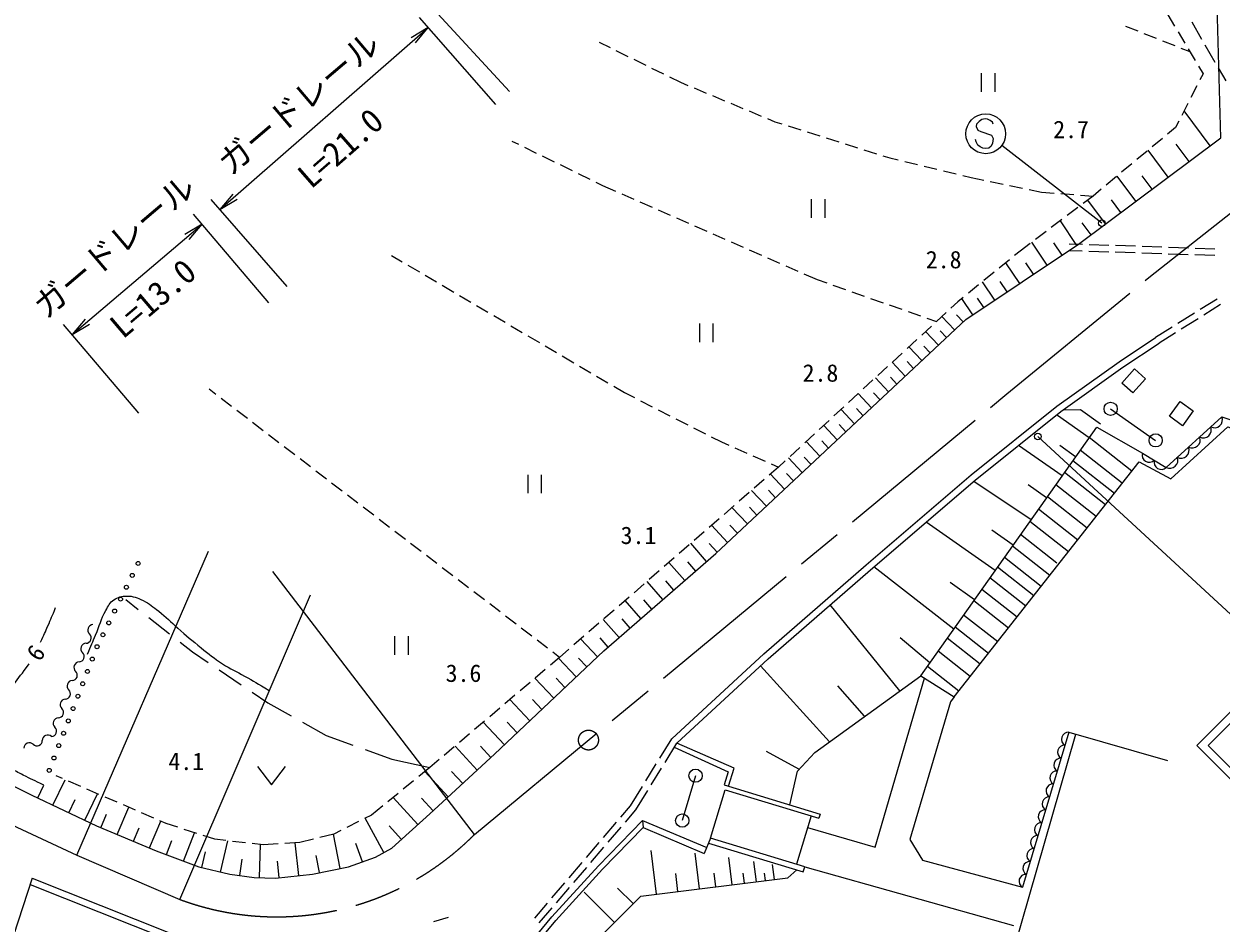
# Model space of a CAD drawing. Units: millimetres, scale not verified. Extents: x 40000 to 680000, y 20000 to 380000.
# Drawn here: x 214482 to 304733, y 247972 to 315778 of the extents above; entities that cross this region are included whole.
import ezdxf
from ezdxf.enums import TextEntityAlignment as Align

# ---------------------------------------------------------------- set-up
doc = ezdxf.new("R2010")
doc.units = ezdxf.units.MM
doc.header["$LTSCALE"] = 1000
doc.linetypes.add('CHAIN', pattern=[18.5, 12, -1.5, 3.5, -1.5])
for name, color, linetype, lineweight in [('M-BMK', 2, 'CHAIN', 13), ('M-STR-HTXT', 7, 'Continuous', 13), ('M-STR-STRC', 7, 'Continuous', 25), ('M-WORK', 1, 'Continuous', 13)]:
    doc.layers.add(name, color=color, linetype=linetype, lineweight=lineweight)
doc.styles.add('ＭＳ ゴシック', font='')
doc.styles.get('ＭＳ ゴシック').set_extended_font_data('MS Gothic')

# ---------------------------------------------------------------- blocks, each defined once
blk = doc.blocks.new('open_arrow')
at = {"color": 0, "linetype": 'Continuous', "lineweight": -2}
blk.add_lwpolyline([(7.5, 1.25), (0, 0), (7.5, -1.25)], dxfattribs=at)

msp = doc.modelspace()

# ---------------------------------------------------------------- linework, layer by layer
at = {"layer": 'M-BMK'}
for points in [[(248440, 254649), (288574, 287871), (299424, 296754), (310064, 305152), (312455, 306998), (320110, 312428), (325599, 315911), (331140, 319024), (337169, 321998)], [(199778, 262923), (206147, 259095), (209923, 257101), (213934, 255201), (218461, 253090), (226239, 249751)]]:
    msp.add_lwpolyline(points, dxfattribs=at)
msp.add_circle((257043, 261771), 750, dxfattribs=at)
msp.add_arc((233535, 269443), 21000, 249.66928, 315.21483, dxfattribs=at)
at = {"layer": 'M-STR-HTXT'}
for p, q in [((251098, 310677), (245396, 316863)), ((250050, 309711), (244310, 316274)), ((229254, 301776), (244968, 315521)), ((234336, 295966), (228595, 302528)), ((218110, 292346), (227915, 300678)), ((232950, 294754), (227267, 301440)), ((223146, 286421), (217463, 293107)), ((218461, 253090), (228401, 276029)), ((248440, 254649), (233234, 274493)), ((226239, 249751), (236092, 272727))]:
    msp.add_line(p, q, dxfattribs=at)
at = {"layer": 'M-STR-STRC'}
for p, q in [((286303, 308223), (286279, 308053)), ((286279, 308053), (286407, 307779)), ((286495, 308431), (286303, 308223)), ((286407, 307779), (286634, 307669)), ((286692, 308570), (286495, 308431)), ((286941, 308620), (286692, 308570)), ((287115, 308596), (286941, 308620)), ((287331, 308487), (287115, 308596)), ((287496, 308376), (287331, 308487)), ((287547, 308208), (287496, 308376)), ((286282, 306890), (286224, 307055)), ((286408, 306624), (286282, 306890)), ((286634, 307669), (287432, 307386)), ((287432, 307386), (287552, 307127)), ((287552, 307127), (287508, 306786)), ((286563, 306514), (286408, 306624)), ((286782, 306401), (286563, 306514)), ((286963, 306376), (286782, 306401)), ((287214, 306419), (286963, 306376)), ((287401, 306563), (287214, 306419)), ((287508, 306786), (287401, 306563)), ((295742, 300760), (288194, 306600)), ((290927, 284664), (309268, 267723))]:
    msp.add_line(p, q, dxfattribs=at)
for points in [[(309268, 254995), (315632, 261359), (309268, 267723), (302904, 261359)], [(309268, 255843), (314783, 261359), (309268, 266874), (303752, 261359)]]:
    msp.add_lwpolyline(points, close=True, dxfattribs=at)
for centre, radius in [((286989, 307493), 1500), ((295742, 300760), 250), ((290927, 284664), 250)]:
    msp.add_circle(centre, radius, dxfattribs=at)
at = {"layer": 'M-WORK'}
for p, q in [((300717, 316461), (301231, 315604)), ((302518, 315929), (303269, 314630)), ((297519, 315613), (298449, 315246)), ((298914, 315062), (299845, 314696)), ((301489, 315175), (302003, 314317)), ((257849, 314405), (258669, 314000)), ((300310, 314512), (301240, 314146)), ((303520, 314198), (304271, 312899)), ((259117, 313779), (260013, 313335)), ((301705, 313962), (302374, 313699)), ((302260, 313889), (302775, 313031)), ((260462, 313114), (261358, 312671)), ((261806, 312449), (262703, 312006)), ((303032, 312602), (303382, 312020)), ((304522, 312467), (305089, 311486)), ((263151, 311785), (263971, 311380)), ((263971, 311380), (264537, 311143)), ((286656, 312060), (286656, 310660)), ((287706, 310660), (287706, 312060)), ((303382, 312020), (303143, 311554)), ((264998, 310950), (265921, 310565)), ((302914, 311109), (302458, 310219)), ((266382, 310372), (267305, 309987)), ((267766, 309794), (268689, 309408)), ((302230, 309774), (301773, 308884)), ((269150, 309216), (270073, 308830)), ((303909, 306583), (301942, 309214)), ((270535, 308637), (271101, 308401)), ((271101, 308401), (271612, 308240)), ((272089, 308090), (273043, 307790)), ((301306, 307974), (300693, 307464)), ((301545, 308440), (301306, 307974)), ((251270, 306947), (251764, 306705)), ((273520, 307640), (274474, 307340)), ((274951, 307190), (275905, 306891)), ((300308, 307145), (299539, 306506)), ((252213, 306485), (253111, 306045)), ((276382, 306741), (277336, 306441)), ((277813, 306291), (278767, 305991)), ((299154, 306186), (298385, 305548)), ((300752, 304224), (299235, 306253)), ((302330, 305403), (301347, 306719)), ((253560, 305825), (254458, 305385)), ((254907, 305166), (255805, 304726)), ((279244, 305841), (279755, 305680)), ((279755, 305680), (280397, 305526)), ((280883, 305409), (281856, 305175)), ((282342, 305058), (283314, 304824)), ((298000, 305228), (297231, 304589)), ((256254, 304506), (257152, 304066)), ((283800, 304708), (284772, 304474)), ((285259, 304357), (285900, 304203)), ((285900, 304203), (286837, 304008)), ((296846, 304270), (296077, 303631)), ((298316, 302403), (296892, 304308)), ((299534, 303313), (298775, 304328)), ((257602, 303846), (258095, 303604)), ((258095, 303604), (259091, 303167)), ((287327, 303906), (288306, 303702)), ((288796, 303600), (289775, 303397)), ((290264, 303295), (291201, 303100)), ((295692, 303311), (295079, 302802)), ((259549, 302966), (260464, 302564)), ((260922, 302363), (261838, 301961)), ((273832, 302561), (273832, 301161)), ((274882, 301161), (274882, 302561)), ((291201, 303100), (292143, 303028)), ((292641, 302989), (293639, 302913)), ((294137, 302874), (295079, 302802)), ((295079, 302802), (294329, 302234)), ((296030, 300694), (294680, 302500)), ((297173, 301548), (296461, 302501)), ((262296, 301760), (263211, 301358)), ((293930, 301933), (293132, 301330)), ((263669, 301157), (264585, 300755)), ((265043, 300554), (265958, 300152)), ((292733, 301028), (291936, 300425)), ((293858, 299079), (292616, 300939)), ((294946, 299883), (294271, 300787)), ((266416, 299951), (267332, 299548)), ((291537, 300123), (290740, 299520)), ((267789, 299347), (268705, 298945)), ((269163, 298744), (270078, 298342)), ((290341, 299218), (289591, 298651)), ((291627, 297589), (290472, 299317)), ((292742, 298334), (292121, 299264)), ((294279, 299143), (293272, 299177)), ((296278, 299075), (294779, 299126)), ((298277, 299007), (296777, 299058)), ((300275, 298940), (298776, 298991)), ((302274, 298872), (300775, 298923)), ((304273, 298805), (302774, 298855)), ((242199, 298315), (243003, 297842)), ((270536, 298141), (271452, 297739)), ((288785, 297995), (288009, 297364)), ((289591, 298651), (289173, 298311)), ((294262, 298643), (293255, 298677)), ((296261, 298575), (294762, 298626)), ((298260, 298508), (296761, 298558)), ((300259, 298440), (298759, 298491)), ((302257, 298373), (300758, 298423)), ((304256, 298305), (302757, 298356)), ((243434, 297589), (244295, 297081)), ((271910, 297538), (272825, 297136)), ((273283, 296935), (274279, 296498)), ((287621, 297049), (286846, 296418)), ((289553, 296203), (288507, 297769)), ((290590, 296896), (290012, 297760)), ((244726, 296828), (245588, 296320)), ((246019, 296067), (246881, 295559)), ((274279, 296498), (275003, 296244)), ((275474, 296078), (276418, 295747)), ((286458, 296102), (285682, 295471)), ((287674, 294948), (286746, 296337)), ((288613, 295576), (288090, 296359)), ((247311, 295306), (248173, 294798)), ((276890, 295581), (277833, 295250)), ((285294, 295156), (284876, 294816)), ((248604, 294545), (249466, 294037)), ((278305, 295084), (279249, 294753)), ((279720, 294587), (280664, 294256)), ((284876, 294816), (284371, 294350)), ((286007, 293835), (285185, 295067)), ((286841, 294392), (286377, 295086)), ((304437, 295034), (303164, 294239)), ((304702, 294610), (303429, 293815)), ((249897, 293784), (250759, 293276)), ((281136, 294091), (282079, 293759)), ((282551, 293594), (283275, 293340)), ((284003, 294011), (283268, 293333)), ((284648, 292698), (283689, 293722)), ((285297, 293306), (284791, 293846)), ((302740, 293974), (301468, 293179)), ((303005, 293550), (301733, 292755)), ((251189, 293023), (252051, 292515)), ((265402, 293181), (265402, 291781)), ((266452, 291781), (266452, 293181)), ((282900, 292994), (282165, 292317)), ((283420, 291548), (282452, 292581)), ((284034, 292123), (283555, 292635)), ((301044, 292914), (299802, 292138)), ((301309, 292490), (300067, 291714)), ((252482, 292262), (253344, 291755)), ((281798, 291978), (281062, 291300)), ((253775, 291501), (254636, 290994)), ((255067, 290740), (255929, 290233)), ((280695, 290961), (279959, 290283)), ((282180, 290386), (281203, 291429)), ((282800, 290967), (282316, 291484)), ((256360, 289979), (257222, 289472)), ((279592, 289944), (278857, 289266)), ((280928, 289214), (279942, 290267)), ((281554, 289800), (281065, 290322)), ((297255, 288689), (298204, 289762)), ((298204, 289762), (299042, 289022)), ((257653, 289218), (258514, 288711)), ((278489, 288928), (277754, 288250)), ((279664, 288030), (278669, 289093)), ((280296, 288622), (279803, 289149)), ((299042, 289022), (298093, 287948)), ((228942, 287836), (228435, 288223)), ((258945, 288457), (259749, 287984)), ((259749, 287984), (260512, 287595)), ((277386, 287911), (276651, 287233)), ((278389, 286836), (277384, 287909)), ((279027, 287433), (278529, 287965)), ((298093, 287948), (297255, 288689)), ((230133, 286925), (229339, 287532)), ((260958, 287368), (261848, 286914)), ((300841, 286189), (301654, 287313)), ((301654, 287313), (302634, 286604)), ((231325, 286013), (230530, 286621)), ((262294, 286687), (263185, 286233)), ((276283, 286894), (275548, 286216)), ((277101, 285630), (276087, 286713)), ((277745, 286233), (277243, 286769)), ((294779, 284564), (292391, 286253)), ((296409, 286752), (299802, 284375)), ((301821, 285480), (300841, 286189)), ((302634, 286604), (301821, 285480)), ((232516, 285102), (231722, 285710)), ((263630, 286006), (264521, 285552)), ((264967, 285325), (265858, 284871)), ((275180, 285877), (274445, 285200)), ((275801, 284412), (274777, 285506)), ((276451, 285021), (275944, 285563)), ((233708, 284191), (232913, 284798)), ((266303, 284644), (267067, 284255)), ((274078, 284861), (273342, 284183)), ((275145, 283798), (274633, 284345)), ((298008, 282051), (294790, 284581)), ((234899, 283279), (234105, 283887)), ((267067, 284255), (267615, 284013)), ((268073, 283812), (268988, 283409)), ((272975, 283844), (272239, 283166)), ((274489, 283184), (273455, 284287)), ((292752, 281700), (289455, 283979)), ((293765, 283132), (292572, 283976)), ((297289, 281136), (294117, 283630)), ((236091, 282368), (235296, 282976)), ((269445, 283207), (270361, 282804)), ((270818, 282603), (271367, 282362)), ((271872, 282827), (271367, 282362)), ((273165, 281943), (272121, 283057)), ((273827, 282563), (273310, 283115)), ((296693, 280378), (293560, 282841)), ((237282, 281457), (236488, 282064)), ((252459, 281782), (252459, 280382)), ((253509, 280382), (253509, 281782)), ((271367, 282362), (270661, 281748)), ((271828, 280691), (270758, 281832)), ((272496, 281317), (271974, 281874)), ((296017, 279519), (292928, 281948)), ((238474, 280546), (237679, 281153)), ((270284, 281420), (269529, 280763)), ((290411, 278389), (286087, 281275)), ((291582, 280044), (290202, 281020)), ((295326, 278639), (292281, 281033)), ((239665, 279634), (238871, 280242)), ((269152, 280435), (268398, 279779)), ((270458, 279408), (269341, 280600)), ((271143, 280049), (270608, 280620)), ((294638, 277764), (291637, 280123)), ((240856, 278723), (240062, 279331)), ((268020, 279451), (267266, 278794)), ((269027, 278068), (267862, 279312)), ((269742, 278738), (269184, 279334)), ((293927, 276860), (290973, 279183)), ((242048, 277812), (241254, 278419)), ((266889, 278466), (266134, 277810)), ((268280, 277369), (267698, 277991)), ((287704, 274563), (282506, 278214)), ((293232, 275976), (290322, 278263)), ((243239, 276900), (242445, 277508)), ((265757, 277482), (265003, 276825)), ((267534, 276669), (266317, 277969)), ((289058, 276476), (287463, 277603)), ((292360, 275117), (289620, 277272)), ((244431, 275989), (243636, 276597)), ((264625, 276497), (263871, 275841)), ((265952, 275234), (264756, 276611)), ((266754, 275939), (266146, 276589)), ((291819, 274179), (289001, 276395)), ((245622, 275078), (244828, 275685)), ((263494, 275513), (262739, 274856)), ((291173, 273357), (288396, 275541)), ((246814, 274167), (246019, 274774)), ((262362, 274528), (261608, 273872)), ((264300, 273799), (263105, 275175)), ((265126, 274517), (264528, 275205)), ((284576, 270141), (278550, 274832)), ((290622, 272657), (287881, 274812)), ((248005, 273255), (247211, 273863)), ((261230, 273544), (260476, 272887)), ((262650, 272366), (261456, 273740)), ((263475, 273083), (262877, 273770)), ((286140, 272352), (284298, 273655)), ((290005, 271871), (287303, 273995)), ((249197, 272344), (248402, 272952)), ((289354, 271043), (286694, 273135)), ((222164, 272364), (223105, 271627)), ((250388, 271433), (249594, 272040)), ((260099, 272559), (259344, 271903)), ((261001, 270933), (259808, 272306)), ((261825, 271650), (261228, 272337)), ((280506, 265480), (275258, 271966)), ((288707, 270220), (286089, 272278)), ((223892, 271011), (225467, 269778)), ((251579, 270521), (250785, 271129)), ((259353, 269502), (258161, 270874)), ((258967, 271575), (258212, 270918)), ((260177, 270218), (259580, 270904)), ((287893, 269185), (285327, 271202)), ((252771, 269610), (251977, 270218)), ((257835, 270590), (257081, 269934)), ((287205, 268309), (284683, 270292)), ((226254, 269161), (227195, 268424)), ((242427, 269605), (242427, 268205)), ((243477, 268205), (243477, 269605)), ((253962, 268699), (253168, 269306)), ((256703, 269606), (255949, 268949)), ((257726, 268051), (256457, 269391)), ((258530, 268787), (257934, 269473)), ((282769, 267585), (280549, 269476)), ((286569, 267500), (284088, 269450)), ((227195, 268424), (228371, 267628)), ((254866, 268007), (254360, 268395)), ((255572, 268621), (254866, 268007)), ((285828, 266559), (283396, 268471)), ((254866, 268007), (254169, 267415)), ((256117, 266529), (254784, 267937)), ((256921, 267290), (256287, 267960)), ((275212, 261647), (270015, 267364)), ((284966, 265462), (282589, 267331)), ((229199, 267067), (230855, 265946)), ((254427, 264929), (253007, 266429)), ((253788, 267092), (253026, 266445)), ((255272, 265729), (254605, 266433)), ((231683, 265385), (232859, 264589)), ((252644, 266121), (251882, 265474)), ((277859, 263564), (275835, 265872)), ((232859, 264589), (234622, 263602)), ((251501, 265150), (250738, 264503)), ((252627, 263224), (251114, 264822)), ((253527, 264076), (252817, 264827)), ((250357, 264180), (249595, 263532)), ((235494, 263114), (237257, 262127)), ((249214, 263209), (248451, 262562)), ((250709, 261409), (249098, 263111)), ((251668, 262317), (250912, 263116)), ((237257, 262127), (239267, 261400)), ((248070, 262238), (247308, 261591)), ((262418, 260398), (263317, 261862)), ((285663, 233981), (293785, 262206)), ((293250, 262360), (289761, 250670)), ((293250, 262360), (300685, 260226)), ((240207, 261059), (242217, 260332)), ((246927, 261267), (246164, 260620)), ((248649, 259496), (246980, 261313)), ((249684, 260447), (248892, 261310)), ((262815, 260090), (263707, 261542)), ((272913, 259568), (270468, 260919)), ((242217, 260332), (245086, 259705)), ((245783, 260297), (245086, 259705)), ((261371, 258694), (262156, 259972)), ((217385, 258864), (216905, 259071)), ((232089, 259789), (233139, 258389)), ((233139, 258389), (234189, 259789)), ((245086, 259705), (244243, 259017)), ((246469, 257494), (244716, 259403)), ((247559, 258495), (246725, 259403)), ((261768, 258386), (262554, 259664)), ((265115, 259086), (264115, 255698)), ((215527, 257418), (215983, 258372)), ((216671, 256870), (217584, 258778)), ((218762, 258269), (217844, 258666)), ((243856, 258701), (243081, 258068)), ((260210, 256804), (261109, 258268)), ((267275, 258398), (274506, 256197)), ((217871, 256296), (218349, 257296)), ((219071, 255723), (220027, 257722)), ((220139, 257674), (219221, 258071)), ((221516, 257079), (220598, 257475)), ((242693, 257752), (241919, 257120)), ((244174, 255395), (242312, 257441)), ((245323, 256442), (244447, 257397)), ((260615, 256509), (261507, 257960)), ((266244, 254372), (267355, 258023)), ((267355, 258023), (274409, 255876)), ((221520, 254648), (222378, 256706)), ((222893, 256484), (221975, 256880)), ((241531, 256804), (240688, 256116)), ((259481, 255950), (260210, 256804)), ((259828, 255587), (260615, 256509)), ((220285, 255163), (220714, 256192)), ((224270, 255889), (223352, 256285)), ((223951, 253636), (224795, 255661)), ((225208, 255483), (224729, 255690)), ((226087, 255195), (225208, 255483)), ((239709, 255621), (238817, 255169)), ((240688, 256116), (240156, 255846)), ((241625, 253292), (240212, 255875)), ((258182, 254429), (259156, 255570)), ((261104, 255696), (265958, 253675)), ((273829, 256053), (272718, 252402)), ((274506, 256197), (274409, 255876)), ((222736, 254142), (223158, 255155)), ((226519, 252643), (227334, 254788)), ((227513, 254729), (226563, 255040)), ((228867, 254287), (227988, 254574)), ((237839, 254674), (236797, 254417)), ((238322, 252084), (237810, 254667)), ((238371, 254943), (237839, 254674)), ((242946, 254278), (242015, 255301)), ((258529, 254065), (259503, 255206)), ((225232, 253131), (225639, 254204)), ((229703, 254190), (228867, 254287)), ((229300, 251817), (229865, 254172)), ((231193, 254018), (230200, 254133)), ((232526, 253864), (231690, 253961)), ((232250, 251401), (232322, 253888)), ((233649, 253936), (232526, 253864)), ((235270, 254040), (234148, 253968)), ((235209, 251559), (234940, 254019)), ((236312, 254297), (235270, 254040)), ((240010, 252589), (239511, 253974)), ((256884, 252908), (257858, 254049)), ((257231, 252544), (258205, 253685)), ((266244, 254372), (265769, 253214)), ((266095, 254009), (273236, 251836)), ((273349, 252210), (266244, 254372)), ((227887, 252156), (228169, 253333)), ((230766, 251550), (230924, 252784)), ((236772, 251777), (236516, 253068)), ((262167, 250153), (261758, 253453)), ((265408, 250554), (265074, 253255)), ((267877, 250860), (267622, 252917)), ((233733, 251398), (233598, 252628)), ((255585, 251387), (256559, 252528)), ((255933, 251023), (256906, 252164)), ((269709, 251086), (269520, 252613)), ((271068, 251255), (270927, 252387)), ((273236, 251836), (273349, 252210)), ((273349, 252210), (289093, 247795)), ((215099, 251355), (212677, 243970)), ((254287, 249865), (255261, 251006)), ((263788, 250353), (263620, 251704)), ((266643, 250707), (266515, 251735)), ((268793, 250973), (268698, 251736)), ((270388, 251171), (270318, 251737)), ((254634, 249502), (255608, 250643)), ((259008, 248026), (256719, 250304)), ((260415, 249440), (259237, 250614)), ((252989, 248344), (253962, 249485)), ((253336, 247981), (254309, 249122)), ((245393, 248097), (246492, 248414))]:
    msp.add_line(p, q, dxfattribs=at)
for points in [[(211449, 259435), (215085, 257629), (219940, 255307), (224443, 253431), (227656, 252211), (230002, 251648), (231831, 251413), (233450, 251367), (236241, 251671), (238961, 252211), (240978, 252938), (242222, 253618), (245083, 256222), (249961, 260701), (258200, 268500), (266643, 275835), (285501, 293496), (293979, 299161), (304710, 307182), (304328, 320790)], [(263317, 261862), (270268, 268277), (277972, 274997), (285888, 281763), (292362, 286947), (297052, 290301), (299789, 292130)], [(263707, 261542), (270601, 267905), (278299, 274618), (286207, 281378), (292663, 286548), (297337, 289889), (300067, 291714)], [(292848, 286680), (294146, 286698), (295632, 285619)], [(298804, 283410), (300596, 282338), (304794, 286161), (318398, 281517)], [(272227, 256891), (272793, 259440), (274106, 260847), (282093, 266629), (295356, 285381), (298804, 283410)], [(298565, 282760), (300948, 281470), (305240, 285387), (317882, 280579)], [(282093, 266629), (284622, 265024), (298565, 282760)], [(273564, 255183), (278667, 253696), (282377, 266448)], [(284622, 265024), (284335, 264664), (281271, 254282), (282232, 252711), (289761, 250670)], [(263514, 261227), (267567, 259378), (267275, 258398)], [(267604, 258298), (268026, 259649), (263707, 261542)], [(249979, 230522), (250096, 238192), (250399, 243737), (254287, 248431), (257805, 252301), (261104, 255696)], [(261104, 255696), (261157, 255177), (265769, 253214)], [(250279, 230518), (250396, 238181), (250684, 243454), (254589, 248169), (258096, 252027), (261157, 255177)], [(251690, 230480), (253273, 242266), (260978, 250006), (272060, 251378), (272740, 251987)], [(215099, 251355), (225466, 247227), (232909, 244889), (243463, 242168)], [(214943, 250879), (225298, 246755), (232771, 244408), (243479, 241648)]]:
    msp.add_lwpolyline(points, dxfattribs=at)
for centre, radius in [((296409, 286752), 500), ((299802, 284375), 500), ((223089, 275091), 150), ((222646, 274195), 150), ((222204, 273298), 150), ((221762, 272401), 150), ((220877, 270607), 150), ((221320, 271504), 150), ((220435, 269710), 150), ((219994, 268813), 150), ((219633, 267880), 150), ((219272, 266948), 150), ((218911, 266015), 150), ((218550, 265082), 150), ((218189, 264150), 150), ((217828, 263217), 150), ((217467, 262285), 150), ((217106, 261352), 150), ((216745, 260420), 150), ((216384, 259487), 150), ((265115, 259086), 500), ((264115, 255698), 500)]:
    msp.add_circle(centre, radius, dxfattribs=at)
for centre, radius, start, end in [((304238, 285929), 603, 241.99585, 22.64704), ((303398, 285164), 603, 241.99585, 22.64704), ((302559, 284399), 603, 241.99585, 22.64704), ((299324, 283263), 541, 164.19624, 314.00574), ((301719, 283635), 603, 241.99585, 22.64704), ((300220, 282727), 541, 164.19624, 314.00574), ((300879, 282870), 603, 241.99585, 22.64704), ((219697, 270071), 406, 92.28502, 227.04529), ((219176, 268664), 406, 92.28502, 227.04529), ((219144, 269476), 406, 272.28502, 47.04529), ((218623, 268070), 406, 272.28502, 47.04529), ((218655, 267258), 406, 92.28502, 227.04529), ((218134, 265851), 406, 92.28502, 227.04529), ((218101, 266663), 406, 272.28502, 47.04529), ((217580, 265256), 406, 272.28502, 47.04529), ((217612, 264445), 406, 92.28502, 227.04529), ((217059, 263850), 406, 272.28502, 47.04529), ((216538, 262443), 406, 272.28502, 47.04529), ((217091, 263038), 406, 92.28502, 227.04529), ((215457, 261743), 406, 225.54673, 0.307), ((216269, 261748), 406, 45.54673, 180.307), ((293222, 261838), 523, 86.98313, 239.78192), ((214888, 261163), 406, 45.54673, 180.307), ((292932, 260864), 523, 86.98313, 239.78192), ((292641, 259889), 523, 86.98313, 239.78192), ((292350, 258915), 523, 86.98313, 239.78192), ((292060, 257941), 523, 86.98313, 239.78192), ((291769, 256967), 523, 86.98313, 239.78192), ((291478, 255993), 523, 86.98313, 239.78192), ((291187, 255019), 523, 86.98313, 239.78192), ((290897, 254044), 523, 86.98313, 239.78192), ((290606, 253070), 523, 86.98313, 239.78192), ((290315, 252096), 523, 86.98313, 239.78192), ((290024, 251122), 523, 86.98313, 239.78192)]:
    msp.add_arc(centre, radius, start, end, dxfattribs=at)
for points, knots in [([(219262, 268240), (219569, 268944), (219647, 269125), (219888, 269695), (220194, 270419), (220269, 270870), (220654, 271555), (220846, 271897), (220934, 272140), (221264, 272353), (221590, 272563), (221829, 272633), (222218, 272634), (222724, 272635), (223015, 272516), (223469, 272290), (223965, 272044), (224206, 271836), (224641, 271493), (225232, 271026), (225511, 270703), (226080, 270211), (226755, 269626), (227131, 269295), (227831, 268741), (228453, 268248), (228791, 267953), (229457, 267521), (230079, 267118), (230471, 266965), (231115, 266599), (231840, 266186), (232070, 266048), (232960, 265520)], [0, 0, 0, 0, 1, 1, 1, 2, 2, 2, 3, 3, 3, 4, 4, 4, 5, 5, 5, 6, 6, 6, 7, 7, 7, 8, 8, 8, 9, 9, 9, 10, 10, 10, 11, 11, 11, 11]), ([(215730, 269168), (216008, 269752), (216081, 269907), (216293, 270387), (216530, 270926), (216601, 271105), (216871, 271779)], [0, 0, 0, 0, 1, 1, 1, 2, 2, 2, 2]), ([(215983, 258372), (215231, 258729), (215031, 258820), (214432, 259129), (214026, 259338), (213797, 259451), (213400, 259677), (212961, 259926), (212684, 260030), (212305, 260365), (212035, 260603), (211883, 260759), (211727, 261084), (211575, 261400), (211523, 261608), (211523, 261959), (211524, 262416), (211595, 262681), (211774, 263101), (211979, 263582), (212157, 263822), (212446, 264258), (212892, 264931), (213199, 265268), (213681, 265915), (214145, 266538), (214290, 266733), (214870, 267510)], [0, 0, 0, 0, 1, 1, 1, 2, 2, 2, 3, 3, 3, 4, 4, 4, 5, 5, 5, 6, 6, 6, 7, 7, 7, 8, 8, 8, 9, 9, 9, 9])]:
    msp.add_open_spline(points, degree=3, knots=knots, dxfattribs=at)

# ---------------------------------------------------------------- block references
at = {"layer": 'M-STR-HTXT', "xscale": 200, "yscale": 200}
for p, rotation in [((244968, 315521), 221.2), ((229254, 301776), 41.2), ((227915, 300678), 220.4), ((218110, 292346), 40.4)]:
    msp.add_blockref('open_arrow', p, dxfattribs=dict(at, rotation=rotation))

# ---------------------------------------------------------------- texts
at = {"layer": 'M-STR-HTXT', "style": 'ＭＳ ゴシック'}
for p in [(235188, 309834), (221270, 299031)]:
    msp.add_text('ガードレール', height=1833, rotation=40.362, dxfattribs=at).set_placement(p, align=Align.MIDDLE_CENTER)
for s, rotation, p in [('L=21.0', 41.176, (239304, 305322)), ('L=13.0', 40.362, (225149, 293965))]:
    msp.add_text(s, height=1833, rotation=rotation, dxfattribs=at).set_placement(p, align=Align.BOTTOM_CENTER)
at = {"layer": 'M-WORK', "style": 'ＭＳ ゴシック'}
for s, p in [('2.7', (293426, 307823)), ('2.8', (283821, 298007)), ('2.8', (274533, 289458)), ('3.1', (260813, 277215)), ('3.6', (247620, 266819)), ('4.1', (226722, 260169))]:
    msp.add_text(s, height=1320, dxfattribs=at).set_placement(p, align=Align.MIDDLE_CENTER)
msp.add_text('6', height=1320, rotation=56.31, dxfattribs=at).set_placement((215370, 268355), align=Align.MIDDLE_CENTER)

doc.saveas('drawing.dxf')
